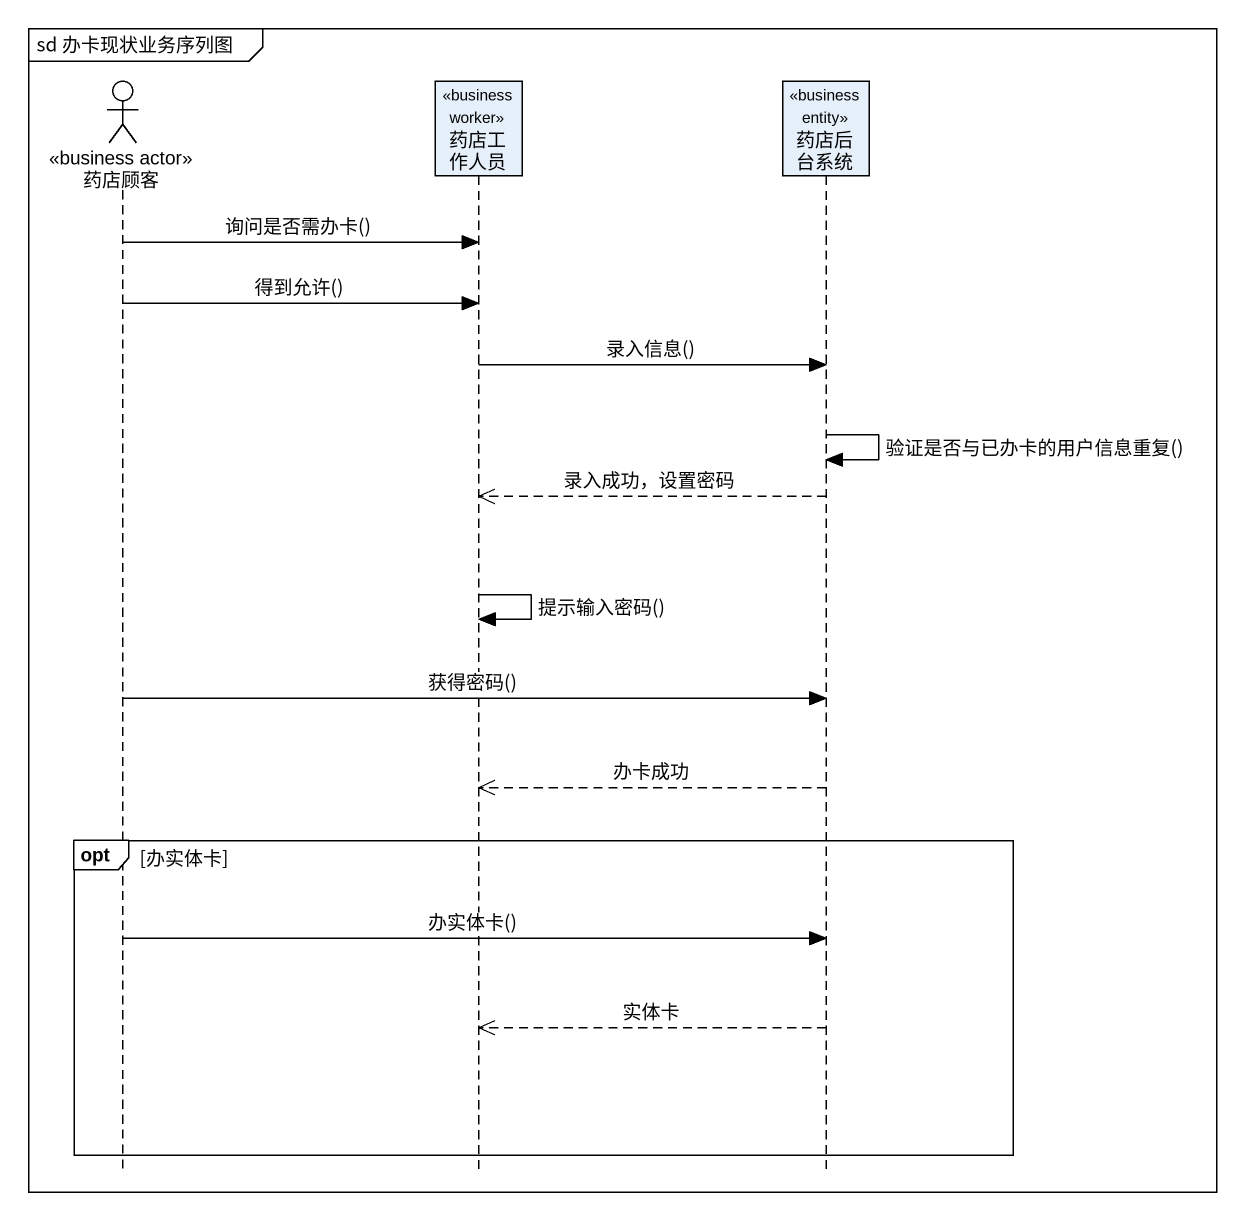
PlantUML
@startuml
mainframe sd 办卡现状业务序列图
hide footbox
actor 药店顾客 <<business actor>>
participant 药店工作人员 <<business worker>>
participant 药店后台系统 <<business entity>>

药店顾客 -> 药店工作人员 : 询问是否需办卡()
药店顾客 -> 药店工作人员 : 得到允许()
药店工作人员 -> 药店后台系统 : 录入信息()
药店后台系统 -> 药店后台系统 : 验证是否与已办卡的用户信息重复()
药店后台系统 -->> 药店工作人员 : 录入成功，设置密码
药店工作人员 -> 药店工作人员 : 提示输入密码()
药店顾客 -> 药店后台系统 : 获得密码()
药店后台系统 -->> 药店工作人员 : 办卡成功
opt 办实体卡
  药店顾客 -> 药店后台系统 : 办实体卡()
  药店后台系统 -->> 药店工作人员 : 实体卡
end
@enduml
